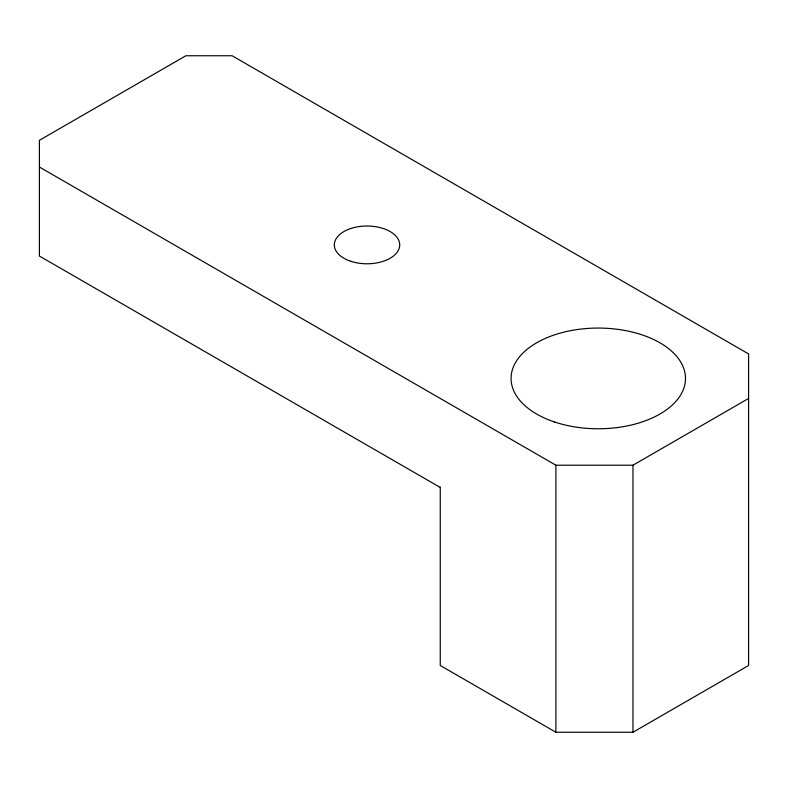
<?xml version="1.0" encoding="UTF-8"?>
<svg xmlns="http://www.w3.org/2000/svg" width="788" height="788" viewBox="0 0 788 788"><rect width="100%" height="100%" fill="white"/><g stroke="black" fill="none" stroke-linecap="round" stroke-linejoin="round"><path stroke-width="1.18" d="M39.4 167.017L555.885 465.206L632.971 465.206L748.6 398.452M440.256 487.151L440.256 665.486L555.885 732.249L632.971 732.249L748.6 665.486L748.6 353.94L232.115 55.751L185.869 55.751L39.4 140.313L39.4 256.031L440.256 487.457M632.971 465.206L632.971 732.249M555.885 465.206L555.885 732.249M554.673 422.023A87.212 50.353 0 0 0 685.491 378.417A87.212 50.353 0 0 0 554.673 334.811A87.212 50.353 0 0 0 554.673 422.023M350.67 261.252A32.702 18.882 0 0 0 399.723 244.901A32.702 18.882 0 0 0 350.67 228.55A32.702 18.882 0 0 0 350.67 261.252"/></g></svg>
